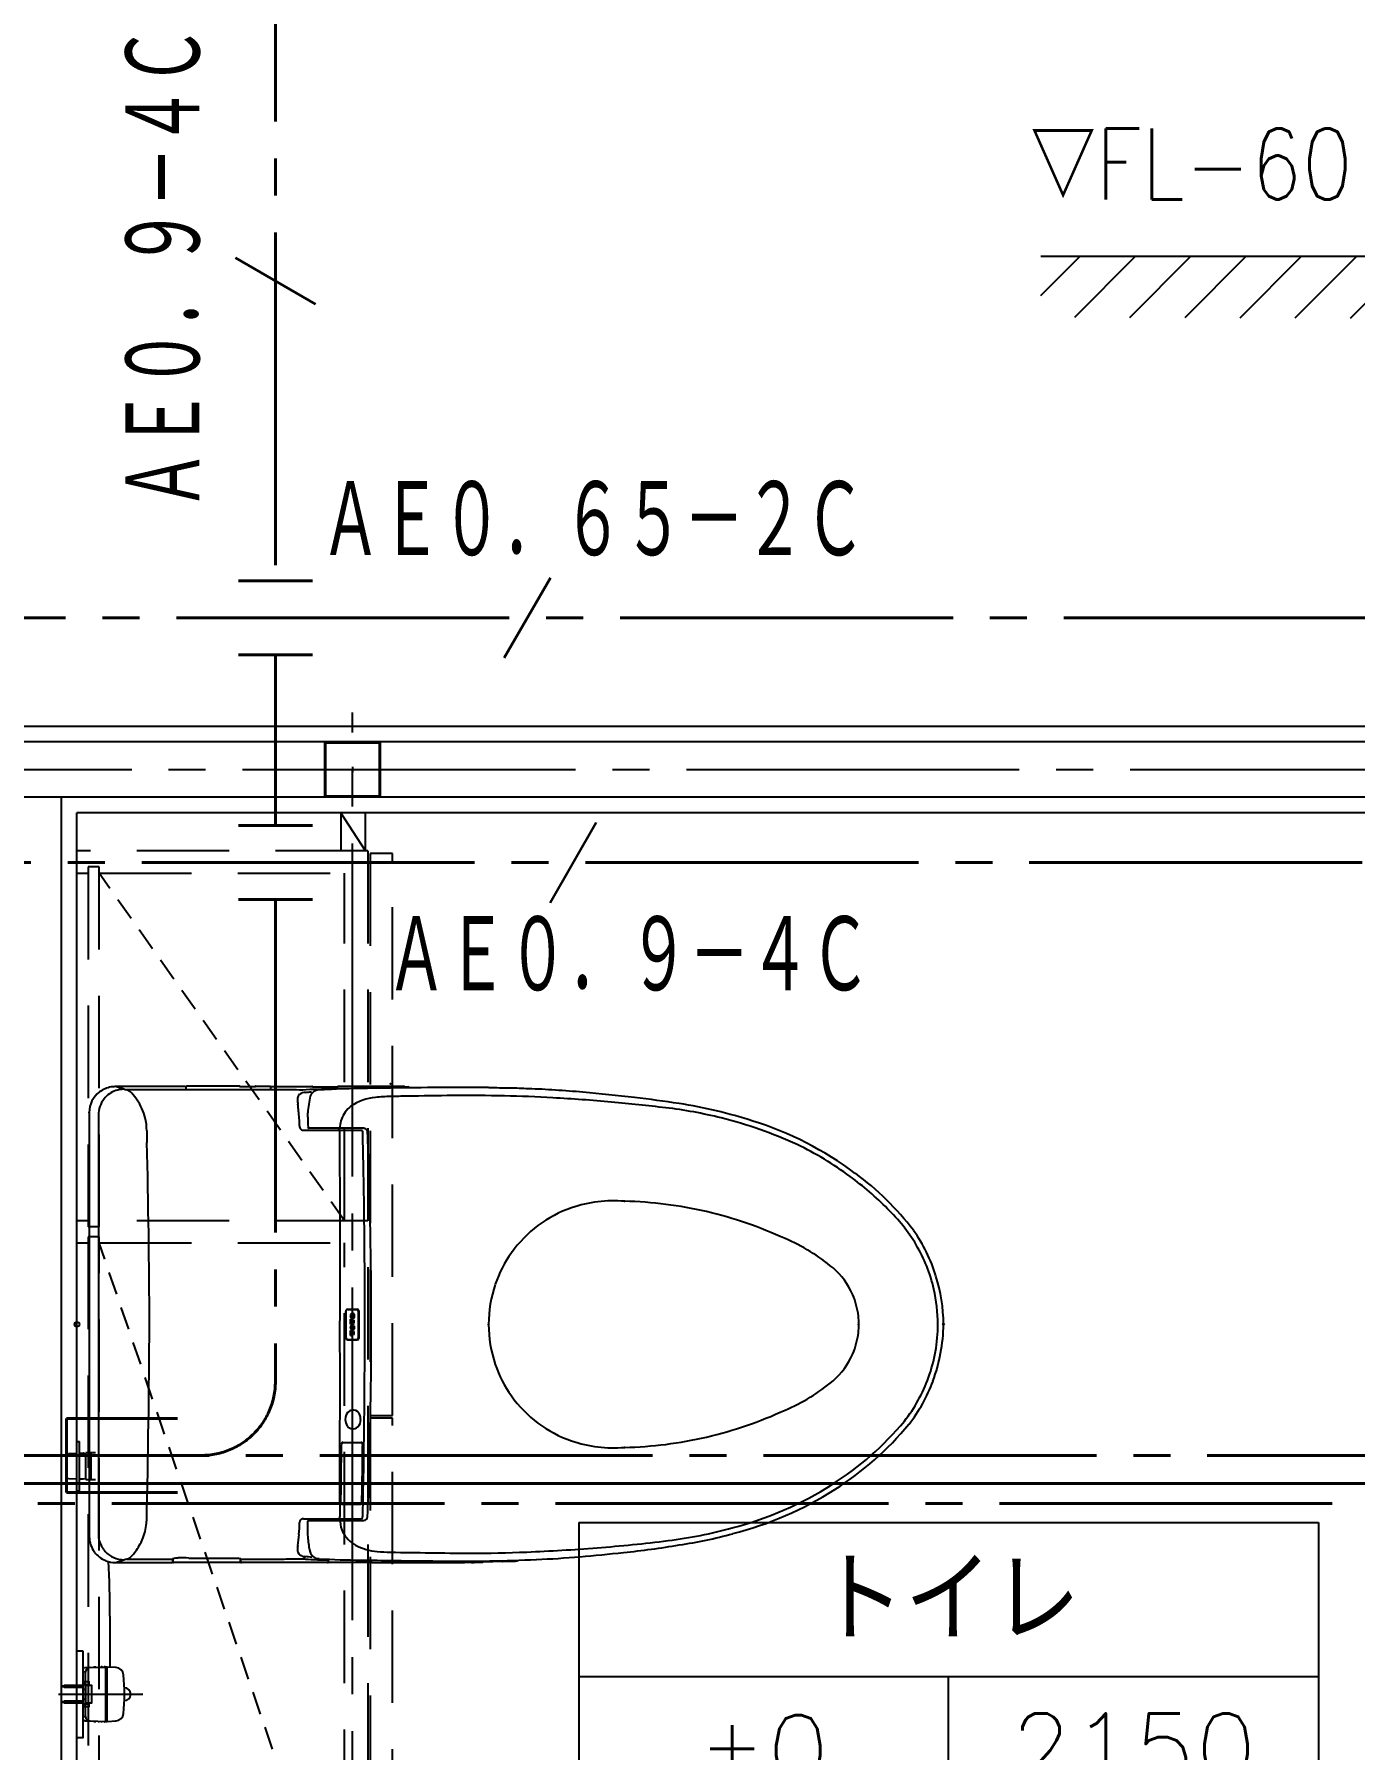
# Model space of a CAD drawing. Header units: millimetres. Extents: x 8300 to 125598, y -10383 to 40000.
# Drawn here: x 45108 to 46180, y 19775 to 21166 of the extents above; entities that cross this region are included whole.
import ezdxf
from ezdxf.enums import TextEntityAlignment as Align

# ---------------------------------------------------------------- set-up
doc = ezdxf.new("R2010")
doc.units = ezdxf.units.MM
doc.header["$LTSCALE"] = 300
for name, pattern in [('CADEWA_LINE5', [1.2, 0.9, -0.1, 0.1, -0.1]), ('CADEWA_LINE6', [2.1, 1.8, -0.1, 0.1, -0.1]), ('DASH-N', [0.375, 0.25, -0.125]), ('DASH-S', [0.2, 0.125, -0.075])]:
    doc.linetypes.add(name, pattern=pattern)
doc.layers.add('E配T_その他－１', color=7, linetype='CONTINUOUS')
doc.layers.add('K建0_壁', color=7, linetype='CONTINUOUS')
doc.styles.add('MS Gothic2', font='msgothic.ttc', dxfattribs={"width": 0.8})
doc.styles.add('txt2', font='txt.shx', dxfattribs={"width": 0.943378, "bigfont": 'extfont2'})

# ---------------------------------------------------------------- blocks, each defined once
blk = doc.blocks.new('ZGroup228', base_point=(45179.5, 20013.7))
at = {"layer": 'E配T_その他－１', "color": 1, "linetype": 'Continuous', "lineweight": 40}
for p, q in [((45134.5, 19983.7), (45134.5, 20043.7)), ((45134.5, 20043.7), (45224.5, 20043.7)), ((45134.5, 19983.7), (45224.5, 19983.7))]:
    blk.add_line(p, q, dxfattribs=at)
blk = doc.blocks.new('ZGroup288', base_point=(45014.4, 20833))
at = {"layer": 'E配T_その他－１', "color": 1, "linetype": 'CADEWA_LINE5', "lineweight": 40}
for p, q in [((45304, 21365.7), (45304, 20723)), ((45304, 20663), (45304, 20524.5)), ((45304, 20464.5), (45304, 20073.7)), ((45244, 20013.7), (45134.5, 20013.7))]:
    blk.add_line(p, q, dxfattribs=at)
at = {"layer": 'E配T_その他－１', "color": 1, "linetype": 'Continuous', "lineweight": 40}
for p, q in [((45274, 20723), (45334, 20723)), ((45274, 20663), (45334, 20663)), ((45274, 20524.5), (45334, 20524.5)), ((45274, 20464.5), (45334, 20464.5)), ((45134.5, 20013.7), (44466.3, 20013.7))]:
    blk.add_line(p, q, dxfattribs=at)
at = {"layer": 'E配T_その他－１', "color": 1, "linetype": 'CADEWA_LINE5', "lineweight": 40}
blk.add_arc((45244, 20073.7), 60, 270, 0, dxfattribs=at)
blk = doc.blocks.new('ZGroup289', base_point=(45248.8, 20973.7))
at = {"layer": 'E配T_その他－１', "color": 3, "linetype": 'Continuous', "lineweight": 30}
blk.add_line((45271.6, 20985.1), (45336.5, 20947.6), dxfattribs=at)
at = {"layer": 'E配T_その他－１', "color": 3, "lineweight": -3, "style": 'MS Gothic2', "width": 0.6}
blk.add_text('ＡＥ０．９－４Ｃ', height=60, rotation=90, dxfattribs=at).set_placement((45212.4, 20780.5), align=Align.MIDDLE_LEFT)
blk = doc.blocks.new('ZGroup290', base_point=(45802.8, 19636.1))
at = {"layer": 'E配T_その他－１', "color": 1, "linetype": 'Continuous', "lineweight": 40}
blk.add_line((45134.5, 20013.7), (44466.3, 20013.7), dxfattribs=at)
at = {"layer": 'E配T_その他－１', "color": 1, "linetype": 'CADEWA_LINE5', "lineweight": 40}
blk.add_line((47050, 20013.7), (45134.5, 20013.7), dxfattribs=at)
blk = doc.blocks.new('ZGroup292', base_point=(46212.3, 19290.9))
at = {"layer": 'E配T_その他－１', "color": 1, "linetype": 'Continuous', "lineweight": 40}
blk.add_line((47890.6, 19990.8), (44444, 19990.8), dxfattribs=at)
blk = doc.blocks.new('ZGroup301', base_point=(45850.1, 19836.8))
at = {"layer": 'K建0_壁', "color": 250, "linetype": 'Continuous', "lineweight": -3}
for p, q in [((45550.1, 19959.3), (46150.1, 19959.3)), ((45550.1, 19959.3), (45550.1, 19714.3)), ((46150.1, 19959.3), (46150.1, 19714.3)), ((45550.1, 19834.3), (46150.1, 19834.3)), ((45850.1, 19714.3), (45850.1, 19834.3)), ((45550.1, 19714.3), (46150.1, 19714.3))]:
    blk.add_line(p, q, dxfattribs=at)
at = {"layer": 'K建0_壁', "color": 250, "lineweight": -3, "style": 'txt2'}
for s, height, width, p in [('トイレ', 67.93, 0.953422, (45850.1, 19896.8)), ('±0', 57.6, 1.034314, (45700.1, 19774.3)), ('2150', 57.6, 1.013158, (46000.1, 19775.6))]:
    blk.add_text(s, height=height, dxfattribs=dict(at, width=width)).set_placement(p, align=Align.MIDDLE_CENTER)
blk = doc.blocks.new('ZGroup306', base_point=(46204.9, 21016.1))
at = {"layer": 'K建0_壁', "color": 250, "linetype": 'Continuous', "lineweight": -3}
for p, q in [((46176.2, 20936.2), (46286, 21046.1)), ((46225, 21029.9), (46241.1, 21046.1)), ((46260.9, 20976.1), (46330.9, 21046.1)), ((46305.8, 20976.1), (46375.8, 21046.1)), ((46350.7, 20976.1), (46420.7, 21046.1)), ((46415.7, 20996.1), (46465.7, 21046.1)), ((46460.6, 20996.1), (46493.4, 21028.9)), ((45925, 20954.4), (45956.6, 20986.1)), ((45952.4, 20936.9), (46001.5, 20986.1)), ((45997.2, 20936.8), (46046.4, 20986.1)), ((46041.9, 20936.7), (46091.3, 20986.1)), ((46086.7, 20936.5), (46136.2, 20986.1)), ((46131.4, 20936.4), (46181.1, 20986.1)), ((46225, 20986.1), (46225, 20976.1)), ((46221, 20936.1), (46225, 20940.1))]:
    blk.add_line(p, q, dxfattribs=at)
for points in [[(46493.4, 21046.1), (46375, 21046.1), (46228.5, 21046.1), (46225, 21042.5), (46225, 20986.1), (45925, 20986.1)], [(46375, 21046.1), (46375, 20976.1), (46225, 20976.1)]]:
    blk.add_lwpolyline(points, dxfattribs=at)
at = {"layer": 'K建0_壁', "color": 250, "lineweight": -3, "style": 'txt2', "width": 0.836257}
blk.add_text('▽FL-60', height=57.6, dxfattribs=at).set_placement((45916.5, 21015.1), align=Align.BOTTOM_LEFT)
blk = doc.blocks.new('ZGroup332', base_point=(46349.2, 19270))
at = {"layer": 'E配T_その他－１', "color": 1, "linetype": 'CADEWA_LINE5', "lineweight": 40}
blk.add_line((47293.7, 20693), (45068.4, 20693), dxfattribs=at)
blk = doc.blocks.new('ZGroup333', base_point=(45557.2, 20742.8))
at = {"layer": 'E配T_その他－１', "color": 3, "linetype": 'Continuous', "lineweight": 30}
blk.add_line((45527.2, 20725.4), (45489.7, 20660.5), dxfattribs=at)
at = {"layer": 'E配T_その他－１', "color": 3, "lineweight": -3, "style": 'MS Gothic2', "width": 0.6}
blk.add_text('ＡＥ０．６５－２Ｃ', height=60, dxfattribs=at).set_placement((45340.6, 20773.9), align=Align.MIDDLE_LEFT)
blk = doc.blocks.new('ZGroup334', base_point=(46244.5, 19161))
at = {"layer": 'E配T_その他－１', "color": 1, "linetype": 'CADEWA_LINE5', "lineweight": 40}
blk.add_line((47265.6, 20494.5), (44859, 20494.5), dxfattribs=at)
blk = doc.blocks.new('ZGroup335', base_point=(45587.2, 20448.4))
at = {"layer": 'E配T_その他－１', "color": 3, "linetype": 'Continuous', "lineweight": 30}
blk.add_line((45564.3, 20527), (45526.8, 20462), dxfattribs=at)
at = {"layer": 'E配T_その他－１', "color": 3, "lineweight": -3, "style": 'MS Gothic2', "width": 0.6}
blk.add_text('ＡＥ０．９－４Ｃ', height=60, dxfattribs=at).set_placement((45394, 20421), align=Align.MIDDLE_LEFT)
blk = doc.blocks.new('ZGroup336', base_point=(46037, 18889.9))
at = {"layer": 'E配T_その他－１', "color": 1, "linetype": 'CADEWA_LINE5', "lineweight": 40}
blk.add_line((47241.3, 19974.8), (44444, 19974.8), dxfattribs=at)

msp = doc.modelspace()

# ---------------------------------------------------------------- linework, layer by layer
at = {"layer": 'K建0_壁', "color": 250, "linetype": 'CADEWA_LINE5', "lineweight": -3}
for p, q in [((45366.5, 19520), (45366.5, 20616.3)), ((44917.4, 20570), (46678.5, 20570))]:
    msp.add_line(p, q, dxfattribs=at)
at = {"layer": 'K建0_壁', "color": 250, "linetype": 'Continuous', "lineweight": -3}
for p, q in [((46670, 20605), (45068, 20605)), ((46657.5, 20592.5), (45068, 20592.5)), ((45364.3, 20570), (45368.7, 20570)), ((45366.5, 20572.2), (45366.5, 20567.8)), ((46657.5, 20547.5), (45068, 20547.5)), ((45130.5, 19542.5), (45130.5, 20547.5)), ((46612.5, 20535), (45143, 20535)), ((45143, 19555), (45143, 20535)), ((45230.8, 20312.8), (45174.1, 20312.8)), ((45231.3, 20312.3), (45231.3, 20310.2)), ((45231.5, 20310.2), (45231.5, 20312.6)), ((45274.9, 20313.1), (45232, 20313.1)), ((45267.9, 20310.1), (45239.3, 20310.2)), ((45276.2, 20312.9), (45286.8, 20312.9)), ((45287.9, 20313.1), (45299.4, 20313.1)), ((45299.9, 20312.6), (45299.9, 20310.1)), ((45300, 20312.3), (45300, 20310.1)), ((45300.5, 20312.8), (45333.9, 20312.8)), ((45336, 20312.6), (45353.1, 20312.6)), ((45408.7, 20312.8), (45355, 20312.8)), ((45409.1, 20312.6), (45408.9, 20312.8)), ((45153, 20291.9), (45153, 19947.8)), ((45160.4, 20289.8), (45160.4, 19949.9)), ((45327.5, 20277.5), (45373.7, 20277.6)), ((45375.8, 20279), (45331.4, 20279)), ((45361, 20109.3), (45361, 20130.5)), ((45361.1, 20130.5), (45361.1, 20109.3)), ((45362.6, 20132), (45370.1, 20132)), ((45362.8, 20132.3), (45370.4, 20132.3)), ((45364.9, 20120.2), (45364.9, 20124.3)), ((45364.9, 20120.2), (45366.1, 20120.2)), ((45365.3, 20122.7), (45365.3, 20123.1)), ((45367.4, 20122.7), (45365.3, 20122.7)), ((45365.3, 20121.7), (45365.3, 20121.3)), ((45367.4, 20121.7), (45365.3, 20121.7)), ((45366.1, 20123.8), (45365.9, 20123.8)), ((45366.1, 20120.7), (45365.9, 20120.7)), ((45366.1, 20120.2), (45366.1, 20120.7)), ((45367.6, 20123.5), (45367.6, 20122.9)), ((45367.6, 20123.5), (45368, 20123.5)), ((45367.6, 20120.9), (45367.6, 20121.5)), ((45367.6, 20120.9), (45368, 20120.9)), ((45368, 20120.9), (45368, 20123.5)), ((45371.3, 20109.3), (45371.3, 20130.5)), ((45371.9, 20109.3), (45371.9, 20130.5)), ((45362.6, 20107.8), (45370.1, 20107.8)), ((45362.8, 20107.5), (45370.4, 20107.5)), ((45364.9, 20111), (45364.9, 20115.1)), ((45364.9, 20115.1), (45366.1, 20115.1)), ((45364.9, 20111), (45366.1, 20111)), ((45365.3, 20113.5), (45365.3, 20114)), ((45367.4, 20113.5), (45365.3, 20113.5)), ((45367.4, 20112.6), (45365.3, 20112.6)), ((45365.3, 20112.6), (45365.3, 20112.1)), ((45366.1, 20114.6), (45365.9, 20114.6)), ((45366.1, 20111.5), (45365.9, 20111.5)), ((45366.1, 20115.1), (45366.1, 20114.6)), ((45366.1, 20111), (45366.1, 20111.5)), ((45367.6, 20114.3), (45368, 20114.3)), ((45367.6, 20114.3), (45367.6, 20113.8)), ((45367.6, 20111.8), (45367.6, 20112.3)), ((45367.6, 20111.8), (45368, 20111.8)), ((45368, 20111.8), (45368, 20114.3)), ((45143, 19985), (45143, 20025)), ((45143, 20025), (45145, 20025)), ((45358.9, 20024.2), (45373.5, 20024.2)), ((45359, 20024.3), (45373.6, 20024.3)), ((45135, 20014.1), (45136.2, 20015.3)), ((45135, 19995.9), (45135, 20014.1)), ((45136.2, 20015.3), (45143, 20015.5)), ((45145, 20015.6), (45148, 20015.7)), ((45148, 20015.7), (45150, 20015.3)), ((45150, 20015.3), (45150.1, 20015.3)), ((45153, 20015.9), (45150.1, 20015.9)), ((45150.1, 19994.2), (45150.1, 20015.9)), ((45158, 20015.9), (45153, 20015.9)), ((45154.5, 19994.2), (45154.5, 20015.9)), ((45136.2, 19994.7), (45135, 19995.9)), ((45143, 19994.5), (45136.2, 19994.7)), ((45150, 19994.7), (45150.1, 19994.7)), ((45150.1, 19994.2), (45153, 19994.2)), ((45153, 19994.2), (45158, 19994.2)), ((45358.4, 19974.1), (45372.9, 19974.1)), ((45372.9, 19974), (45358.5, 19974)), ((45326.7, 19962.2), (45373.7, 19962.2)), ((45331.1, 19961), (45375.8, 19961)), ((45153, 19947.8), (45153, 19947.8)), ((45174.1, 19926.9), (45220.4, 19926.9)), ((45220.9, 19927.4), (45220.9, 19929.9)), ((45221.1, 19927.4), (45221.1, 19929.9)), ((45275.2, 19926.9), (45221.6, 19926.9)), ((45275.7, 19927.4), (45275.7, 19929.8)), ((45275.9, 19927.4), (45275.9, 19929.8)), ((45346.5, 19926.9), (45276.4, 19926.9)), ((45347, 19927.4), (45347, 19929.5)), ((45347.2, 19927.4), (45347.2, 19929.5)), ((45381.3, 19926.9), (45347.7, 19926.9)), ((45381.8, 19927.4), (45381.8, 19928.7)), ((45382, 19927.4), (45382, 19928.7)), ((45382.5, 19926.9), (45447.8, 19926.9)), ((45472.6, 19927.4), (45488.1, 19927.8)), ((45488.5, 19927.6), (45498.8, 19928)), ((45169.7, 19883.3), (45169.7, 19841.9)), ((45148, 19855), (45143, 19855)), ((45153.6, 19841.6), (45149, 19841.5)), ((45153.6, 19841.6), (45166.5, 19842)), ((45158.2, 19842), (45156.8, 19842)), ((45160.7, 19842.1), (45160.3, 19842.1)), ((45163.2, 19842.2), (45162.8, 19842.2)), ((45165.7, 19842.3), (45165.3, 19842.3)), ((45167.5, 19842), (45166.5, 19842)), ((45166.5, 19798), (45166.5, 19842)), ((45166.5, 19841.5), (45167.5, 19841.5)), ((45174.7, 19841.6), (45167.5, 19842)), ((45167.5, 19798), (45167.5, 19842)), ((45148, 19839), (45148, 19840.5)), ((45148, 19824.2), (45148, 19828.8)), ((45148.3, 19829.2), (45150, 19830.1)), ((45150, 19837.9), (45149, 19838)), ((45150, 19802.1), (45150, 19837.9)), ((45128, 19820), (45196.5, 19820)), ((45148, 19824), (45150, 19824)), ((45148, 19816), (45150, 19816)), ((45148, 19811.2), (45148, 19815.8)), ((45150, 19823.6), (45148.5, 19823.7)), ((45148.5, 19816.3), (45150, 19816.4)), ((45150, 19827), (45150, 19813)), ((45181.4, 19825.2), (45181.5, 19825.2)), ((45181.4, 19814.8), (45181.5, 19814.8)), ((45148, 19799.5), (45148, 19801)), ((45150, 19809.9), (45148.3, 19810.8)), ((45149, 19802), (45150, 19802.1)), ((45149, 19798.5), (45153.6, 19798.4)), ((45153.6, 19798.4), (45166.5, 19798)), ((45156.8, 19798), (45158.2, 19798)), ((45160.3, 19797.9), (45160.7, 19797.9)), ((45162.8, 19797.8), (45163.2, 19797.8)), ((45165.3, 19797.7), (45165.7, 19797.7)), ((45166.5, 19798.5), (45167.5, 19798.5)), ((45166.5, 19798), (45167.5, 19798)), ((45167.5, 19798), (45174.7, 19798.4))]:
    msp.add_line(p, q, dxfattribs=at)
at = {"layer": 'K建0_壁', "color": 250, "linetype": 'DASH-N', "lineweight": -3}
for p, q in [((45377, 20504), (45357, 20535)), ((45379, 20504), (45143, 20504)), ((45143, 20486), (45152, 20486)), ((45161, 20491), (45152, 20491)), ((45152, 20491), (45152, 20199)), ((45161, 20199), (45161, 20491)), ((45161, 20486), (45379, 20486)), ((45360, 20204), (45360, 20486)), ((45152, 20204), (45143, 20204)), ((45379, 20204), (45161, 20204)), ((45161, 20199), (45152, 20199)), ((45161, 20191), (45152, 20191)), ((45152, 20191), (45152, 19599)), ((45161, 19599), (45161, 20191)), ((45143, 20186), (45152, 20186)), ((45161, 20186), (45379, 20186)), ((45360, 19604), (45360, 20186))]:
    msp.add_line(p, q, dxfattribs=at)
at = {"layer": 'K建0_壁', "color": 250, "linetype": 'DASH-S', "lineweight": -3, "ltscale": 0.5}
for p, q in [((45360, 20204), (45161, 20486)), ((45360, 19605.2), (45161, 20186))]:
    msp.add_line(p, q, dxfattribs=at)
at = {"layer": 'K建0_壁', "color": 250, "linetype": 'Continuous', "lineweight": -3}
for points in [[(45389, 20547.5), (45344, 20547.5), (45344, 20592.5), (45389, 20592.5)], [(45388.2, 20548.3), (45344.8, 20548.3), (45344.8, 20591.7), (45388.2, 20591.7)]]:
    msp.add_lwpolyline(points, close=True, dxfattribs=at)
at = {"layer": 'K建0_壁', "color": 250, "linetype": 'DASH-N', "lineweight": -3}
for points in [[(45377, 20504), (45377, 20535), (45357, 20535), (45357, 20504)], [(45379, 20504), (45379, 19586), (45143, 19586), (45143, 20504)]]:
    msp.add_lwpolyline(points, dxfattribs=at)
for points in [[(45399, 20046), (45399, 20502), (45381, 20502), (45381, 20046)], [(45399, 19588), (45399, 20044), (45381, 20044), (45381, 19588)]]:
    msp.add_lwpolyline(points, close=True, dxfattribs=at)
at = {"layer": 'K建0_壁', "color": 250, "linetype": 'Continuous', "lineweight": -3}
for points in [[(45364.9, 20124.3), (45366.1, 20124.3), (45366.1, 20123.8)], [(45143, 19985), (45145, 19985), (45145, 20025)], [(45150, 19994.7), (45148, 19994.3), (45145, 19994.4)], [(45183.3, 19929.5), (45220.4, 19929.5), (45220.4, 19929.7)], [(45143, 19785), (45148, 19785), (45148, 19855)], [(45132.5, 19825.6), (45131, 19825.9), (45131, 19826.8), (45132.5, 19827.1)], [(45148, 19827.1), (45132.5, 19827.1), (45132.5, 19825.6), (45148, 19825.6)], [(45148, 19828), (45153, 19828), (45153, 19830), (45148, 19830)], [(45132.5, 19812.9), (45131, 19813.2), (45131, 19814.1), (45132.5, 19814.4)], [(45148, 19814.4), (45132.5, 19814.4), (45132.5, 19812.9), (45148, 19812.9)], [(45150, 19813), (45155, 19813), (45155, 19827), (45150, 19827)], [(45148, 19810), (45153, 19810), (45153, 19812), (45148, 19812)]]:
    msp.add_lwpolyline(points, dxfattribs=at)
for centre, radius in [((45143, 20120), 2), ((45846, 20120), 0.5)]:
    msp.add_circle(centre, radius, dxfattribs=at)
for centre, radius, start, end in [((45173.9, 20291.9), 20.9, 127.2691, 179.9505), ((45181.5, 20289.7), 21.1, 141.3941, 179.7546), ((45174.1, 20291.7), 21.1, 99.2308, 127.247), ((45181.4, 20289.8), 21, 109.0829, 141.446), ((45174.1, 20291.7), 21.1, 89.9875, 99.25), ((45165.8, 20270.5), 43.1, 69.4722, 78.9155), ((45181.4, 20289.9), 20.8, 90.2485, 109.0935), ((45185.2, 20321.8), 11.7, 248.6219, 260.9391), ((45182.2, 20305.4), 4.95, 54.9081, 77.0265), ((44992.8, -167957.3), 188267.6, 89.925002, 89.942027), ((45177.2, 20297.8), 14.1, 43.1642, 55.9791), ((45161.8, 20282.7), 35.7, 32.6385, 44.0118), ((45154.1, 20275.7), 45.9, 14.8852, 34.774), ((45230.8, 20312.3), 0.5, 0.0079, 89.9921), ((45232, 20312.6), 0.5, 92.549, 179.9882), ((45236.1, -3663.6), 23973.8, 89.83333, 89.92405), ((45274.9, 20312.6), 0.5, 57.2089, 90.0017), ((45275.5, 20322.6), 9.69, 266.5682, 270.1544), ((45274.9, 20312.6), 0.521, 35.5635, 56.6495), ((45276, 20376.6), 63.7, 269.5516, 270.188), ((45286.9, 20338.3), 25.3, 269.6637, 272.0361), ((45287.9, 20312.7), 0.491, 102.2749, 145.0049), ((45287.9, 20312.6), 0.554, 87.6724, 102.0426), ((45299.4, 20312.6), 0.5, 0.0088, 90.004), ((45300.5, 20312.3), 0.5, 89.9969, 179.9906), ((45269.1, 8149.2), 12161, 89.73127, 89.82697), ((45328.1, 20302.3), 6.23, 136.0494, 182.4062), ((45349, 20302.5), 27.1, 181.0097, 188.4483), ((45328.4, 20299.8), 8.26, 89.8243, 124.9621), ((45348.7, 19986.4), 324.4, 91.9718, 93.9922), ((45225.9, 21309), 1006.1, 275.8465, 276.1257), ((45409.9, 20286.5), 79.8, 166.4592, 176.2699), ((45339.1, 20302.6), 7.3, 110.2294, 159.2262), ((45333.9, 20312.3), 0.5, 32.7962, 90.0012), ((45335.2, 20334.6), 22, 267.0508, 269.3523), ((45335.9, 20386.4), 73.8, 269.2405, 270.0751), ((45341.6, 20294.2), 16.1, 89.5859, 108.2768), ((45421.8, 17273.3), 3038.4, 90.4594, 91.589), ((45785.5, 12190.8), 8131.5, 93.01799, 93.12842), ((45353.3, 20352.4), 39.8, 269.7946, 272.3873), ((45355, 20312.4), 0.486, 89.3979, 147.5858), ((45388.7, 20263), 41.2, 94.8569, 124.5888), ((45399.1, 20167.1), 137.7, 90.7056, 95.8108), ((45468.4, 15831.1), 4481.1, 89.8901, 90.9071), ((45460.8, 16827.7), 3477.7, 90.8259, 91.044), ((45408.7, 20312.3), 0.501, 63.9207, 89.749), ((45411.1, 20358.9), 46.3, 267.1422, 270.7283), ((45640.4, 5292.1), 15014.7, 90.73428, 90.87645), ((45411.4, 20310.6), 2.02, 40.4008, 83.4736), ((45461.6, 19140.8), 1164.8, 88.6086, 90.6698), ((45598.7, 24143.6), 3833.3, 268.1807, 268.4395), ((45459, 19055.9), 1249.8, 86.7903, 88.5839), ((45483.3, 19868.3), 443.5, 86.6534, 88.5816), ((45462.3, 19171.1), 1141, 86.5424, 87.6434), ((45450.8, 18880.8), 1425.1, 84.9323, 86.8575), ((45478.2, 19448.4), 863.2, 84.9961, 86.4859), ((45444.6, 19047), 1265.9, 83.1612, 85.0667), ((45450.8, 18879.5), 1426.3, 83.1588, 84.9355), ((45448.8, 19079.6), 1233.1, 81.475, 83.1725), ((45157.5, 20277.8), 42.1, 359.0026, 13.3677), ((45201.3, 20280.3), 122.2, 3.2766, 8.579), ((45170.4, 20278.3), 153.2, 0.971, 3.3302), ((45509.5, 20285.3), 179.5, 177.984, 178.6664), ((45330.6, 20289.5), 0.5, 177.7777, 221.2575), ((45330.6, 20289.5), 0.5, 221.2607, 240.2529), ((45324.3, 20288.3), 6.1, 357.9772, 11.2191), ((46720, 20290.4), 1389.6, 180.0932, 180.4275), ((45380.7, 20278.6), 24.4, 161.2136, 175.6639), ((45379.1, 20278.9), 22.7, 127.5233, 160.7877), ((45578, 19936.7), 361.5, 75.9639, 83.2195), ((45572.8, 19919.4), 384.2, 72.0351, 81.1946), ((45585.6, 19961.4), 335.7, 65.0561, 76.2046), ((46936.3, 20298), 1736.8, 180.691, 181.0045), ((45326.8, 20280.6), 3.21, 174.4044, 227.27), ((45327, 20281.1), 3.66, 229.8779, 279.1918), ((45331.4, 20280), 0.996, 179.8764, 269.4289), ((45354.8, 20276.2), 1.36, 49.7939, 80.4655), ((45353.9, 20275.6), 2.47, 357.9795, 41.7156), ((45355.5, 20279.8), 0.887, 291.7346, 351.0496), ((23695.1, 20229.2), 21661.3, 359.97789, 0.1224), ((45351.5, 20280.5), 4.95, 351.0669, 359.5448), ((45373.6, 20276.5), 1.11, 19.0517, 81.5524), ((45371.8, 20275.6), 3.12, 358.2678, 23.9528), ((37740.2, 20113.3), 7636.4, 0.97545, 1.21661), ((45375.7, 20276), 2.97, 1.508, 89.2174), ((41465.8, 20119.4), 3916.1, 1.379, 2.2932), ((45609.9, 20022.8), 274.4, 53.1767, 72.7626), ((37901.6, 20091.3), 7300.3, 0.224, 1.38323), ((45612.4, 20026.1), 265.8, 53.5752, 64.4155), ((38100, 20119.6), 7276.6, 0.00164, 0.97389), ((45613.5, 20027.5), 264, 44.8583, 53.5816), ((45634.4, 20052.6), 236, 37.506, 53.5949), ((-640465.2, 20176.9), 685821.6, 359.9952383, 0.0036741), ((45578.2, 20116.1), 104.1, 85.0032, 109.0283), ((45579.9, 19895.3), 324.6, 76.8594, 88.6996), ((41489.3, 20120), 3892.5, 0.0003, 1.379), ((45576.9, 20120.1), 99.9, 109.0647, 144.6023), ((45577.6, 19886), 334.2, 65.2643, 76.8229), ((45706.7, 20115.2), 136.1, 30.6332, 46.3766), ((45654.9, 20043.5), 158.9, 50.307, 66.8379), ((45713.5, 20120), 132.3, 17.2517, 35.1922), ((45575.8, 20120.6), 98.7, 144.4612, 161.1581), ((45713.9, 20119.9), 127.5, 13.0227, 30.457), ((45715.7, 20119.1), 61.9, 23.7311, 48.8681), ((45575.2, 20120.4), 98.2, 160.9461, 180.24), ((45714.4, 20120), 127, 0.0065, 13.0245), ((45713.4, 20119), 132.6, 0.4305, 17.654), ((45717, 20120), 60.3, 6.3968, 23.5004), ((35801, 20173.3), 9401, 358.70166, 359.67411), ((-128368.6, 20070.5), 173725, 359.96822, 0.016301), ((45362.8, 20130.5), 1.8, 132.4358, 180.0496), ((45362.6, 20130.5), 1.5, 127.2475, 180.0479), ((45362.8, 20130.5), 1.8, 89.9414, 132.4923), ((45362.6, 20130.5), 1.5, 89.9652, 127.272), ((45367.8, 20126.8), 3.01, 156.7359, 181.2111), ((45367.6, 20126.7), 2.88, 178.6883, 205.9732), ((45366.5, 20127.4), 1.64, 112.88, 157.0038), ((45366.5, 20126.2), 1.6, 205.9454, 248.5202), ((45366.5, 20118.2), 1.64, 112.88, 157.0038), ((45366.4, 20126.8), 1.25, 149.8747, 181.4572), ((45366.3, 20126.7), 1.11, 178.7603, 221.4399), ((45366.2, 20126.9), 0.985, 98.7255, 148.6742), ((45365.9, 20123.1), 0.668, 128.8925, 178.0251), ((45366, 20121.3), 0.695, 182.903, 225.3746), ((45366.2, 20126.8), 1.1, 223.9134, 263.314), ((45365.9, 20123.1), 0.675, 89.3685, 126.0056), ((45365.9, 20121.3), 0.615, 226.95, 272.4523), ((45366.5, 20127.3), 1.67, 69.6308, 110.5881), ((45366.5, 20126.4), 1.87, 252.5026, 286.2386), ((45366.5, 20118.2), 1.67, 69.6308, 110.5881), ((45366.5, 20125.4), 2.5, 82.2438, 99.958), ((45366.5, 20128.2), 2.59, 262.5137, 278.097), ((45366.6, 20126.7), 1.17, 50.62, 82.1733), ((45366.7, 20126.7), 1.02, 276.3085, 315.9508), ((45366.4, 20127.4), 1.59, 25.8106, 67.808), ((45366.4, 20126.2), 1.61, 290.3587, 330.785), ((45366.4, 20118.3), 1.59, 25.8106, 67.808), ((45366.7, 20126.9), 1.06, 358.0996, 48.2999), ((45366.6, 20126.8), 1.16, 317.8271, 2.8283), ((45367.4, 20122.9), 0.196, 274.2937, 323.0786), ((45367.4, 20121.5), 0.189, 42.8208, 86.7029), ((45367.4, 20122.9), 0.275, 321.9613, 0.9436), ((45367.4, 20121.5), 0.271, 358.2845, 43.4239), ((45365.1, 20126.8), 3.04, 332.9852, 0.6101), ((45365.4, 20126.9), 2.76, 357.86, 26.4731), ((45370.1, 20130.8), 1.12, 46.6054, 89.3336), ((45370.4, 20130.9), 1.34, 47.2114, 89.223), ((45369.8, 20130.5), 1.56, 358.0041, 47.0204), ((45370, 20130.5), 1.88, 358.1173, 47.4968), ((38105.5, 20120), 7271, 359.11128, 359.9985), ((41490.2, 20120), 3891.6, 358.7099, 359.9998), ((45575.2, 20119.6), 98.2, 179.76, 199.0539), ((45717.1, 20120), 60.2, 359.9994, 6.3932), ((45717.1, 20120), 60.2, 353.6068, 0.0006), ((45714.3, 20120), 127.1, 340.1089, 359.9914), ((45707.9, 20121.9), 138.1, 339.6878, 359.2238), ((45362.8, 20109.3), 1.8, 179.9469, 224.8774), ((45362.7, 20109.3), 1.5, 179.9858, 225.6048), ((45362.8, 20109.3), 1.8, 224.8592, 270.0115), ((45362.6, 20109.3), 1.5, 225.6377, 270.0014), ((45367.8, 20117.7), 3.01, 156.7359, 181.2111), ((45367.6, 20117.6), 2.88, 178.6883, 205.9732), ((45366.5, 20117), 1.6, 205.9454, 248.5202), ((45366.4, 20117.6), 1.25, 149.8747, 181.4572), ((45366.3, 20117.6), 1.11, 178.7603, 221.4399), ((45366.2, 20117.8), 0.985, 98.7255, 148.6742), ((45365.9, 20114), 0.668, 128.8925, 178.0251), ((45366, 20112.2), 0.695, 182.903, 225.3746), ((45366.2, 20117.6), 1.1, 223.9134, 263.314), ((45365.9, 20113.9), 0.675, 89.3685, 126.0056), ((45365.9, 20112.1), 0.615, 226.95, 272.4523), ((45366.5, 20117.3), 1.87, 252.5026, 286.2386), ((45366.5, 20116.3), 2.5, 82.2438, 99.958), ((45366.5, 20119.1), 2.59, 262.5137, 278.097), ((45366.6, 20117.6), 1.17, 50.62, 82.1733), ((45366.7, 20117.5), 1.02, 276.3085, 315.9508), ((45366.4, 20117), 1.61, 290.3587, 330.785), ((45366.7, 20117.7), 1.06, 358.0996, 48.2999), ((45366.6, 20117.6), 1.16, 317.8271, 2.8283), ((45367.4, 20113.7), 0.196, 274.2937, 323.0786), ((45367.4, 20112.4), 0.189, 42.8208, 86.7029), ((45367.4, 20113.8), 0.275, 321.9613, 0.9436), ((45367.4, 20112.3), 0.271, 358.2845, 43.4239), ((45365.1, 20117.6), 3.04, 332.9852, 0.6101), ((45365.4, 20117.7), 2.76, 357.86, 26.4731), ((45370, 20109), 1.25, 272.9645, 328.5694), ((45370.4, 20108.9), 1.46, 272.3792, 326.0155), ((45369.6, 20109.3), 1.73, 328.5381, 0.0059), ((45369.9, 20109.3), 2.06, 325.9807, 0.076), ((45717, 20120), 60.3, 336.4996, 353.6032), ((45715.7, 20120.9), 61.9, 311.1319, 336.2689), ((45575.8, 20119.4), 98.7, 198.8419, 215.5388), ((45654.9, 20196.5), 158.9, 293.1621, 309.693), ((45713.8, 20120.2), 127.6, 321.9133, 340.1233), ((45713.5, 20120), 132.3, 322.2089, 339.6144), ((45367.3, 20044.5), 6.07, 98.7105, 140.4691), ((45367, 20045), 5.53, 35.5745, 96.5976), ((45576.9, 20119.9), 99.9, 215.3977, 250.9353), ((45577.6, 20354), 334.2, 283.1771, 294.7357), ((45369, 20043.1), 8.29, 140.4681, 181.5251), ((45368.8, 20042.4), 8.11, 176.5074, 216.8597), ((45367, 20040.9), 5.73, 216.0529, 262.6033), ((45366.7, 20041), 5.8, 264.8332, 315.6115), ((45365, 20042.5), 8.17, 316.4473, 2.243), ((45365.1, 20043.4), 8.01, 356.3688, 37.2045), ((45620.8, 20203.1), 252.1, 302.4377, 320.1238), ((45616.6, 20207.2), 262.4, 302.5567, 320.1243), ((32429.6, 20124.4), 12928.2, 359.47983, 359.54905), ((45359, 20022.7), 1.65, 89.996, 179.5535), ((32410.2, 20124.9), 12947.8, 359.47793, 359.54746), ((45359, 20022.8), 1.41, 96.1376, 184.0169), ((45373.5, 20023.1), 1.08, 46.218, 89.7206), ((45373.6, 20023.1), 1.2, 45.9891, 89.4793), ((45373.2, 20022.7), 1.56, 357.5634, 46.3807), ((45373.2, 20022.7), 1.72, 357.4385, 45.9777), ((36037.5, 20120), 9337.8, 359.30617, 359.40247), ((36093.4, 20120), 9282.1, 359.30314, 359.39935), ((41467.2, 20120.5), 3914.7, 357.7067, 358.7097), ((45578.2, 20123.9), 104.1, 250.9717, 274.9968), ((45579.9, 20344.7), 324.6, 271.3004, 283.1406), ((32429.6, 20124.4), 12928.1, 359.34077, 359.47983), ((32410.2, 20124.9), 12947.8, 359.33946, 359.47793), ((36037.5, 20120), 9337.8, 359.11405, 359.30617), ((36093.4, 20120), 9282.1, 359.1092, 359.30314), ((37853, 20124.1), 7523.6, 358.78121, 359.11009), ((45602.9, 20231.6), 285.8, 284.5378, 302.4036), ((45603.4, 20229.6), 288.4, 284.3756, 302.3686), ((48656.3, 19960.1), 3300, 179.7567, 179.928), ((45358.5, 19975.7), 1.65, 179.3398, 270.0014), ((45358.6, 19975.6), 1.45, 177.2261, 260.7594), ((45372.8, 19975.4), 1.23, 272.9976, 325.647), ((45372.8, 19975.4), 1.37, 273.4331, 326.6359), ((45372.4, 19975.7), 1.75, 325.6456, 359.3556), ((45372.4, 19975.7), 1.92, 326.5808, 359.2506), ((45161, 19961.4), 38.5, 338.2624, 358.3985), ((45173.1, 19961.3), 150.5, 355.5034, 359.2041), ((45326.7, 19959.2), 3.07, 136.9793, 178.5747), ((45326.7, 19959), 3.2, 90.022, 136.4173), ((45575.8, 19954.9), 245.7, 178.7481, 181.6872), ((45331.1, 19960), 1, 90, 164.2294), ((45354.8, 19963.5), 1.41, 285.3294, 322.9138), ((45355.7, 19960.4), 0.652, 18.7918, 77.1472), ((45353.7, 19964.2), 2.67, 326.5536, 1.1233), ((45354.9, 19960), 1.57, 358.7474, 21.0881), ((45380.1, 19961.6), 23.7, 183.969, 205.8603), ((45373.5, 19963.3), 1.2, 280.3605, 344.399), ((45371.7, 19964.1), 3.13, 338.8318, 359.121), ((45375.7, 19964), 2.98, 270.8628, 358.4117), ((45577.8, 20304.7), 362.9, 277.0872, 285.4774), ((45174.9, 19948.2), 21.9, 180.8963, 215.8499), ((45181.5, 19950), 21.1, 180.25, 210.2518), ((45181.5, 19950), 21.1, 210.2374, 235.1136), ((45150, 19966.3), 50.6, 324.4715, 337.7146), ((45343, 19937.7), 21.1, 172.2723, 179.8182), ((45196.4, 19959.9), 127.2, 351.2452, 355.3415), ((45408.7, 19953.5), 78.7, 184.2321, 192.1065), ((45380.9, 19962.9), 25, 207.6256, 241.4656), ((45391.5, 19985.7), 50.2, 243.2877, 264.4018), ((45450.6, 21361.2), 1427, 272.2984, 274.5966), ((45451.3, 21354.3), 1420.1, 274.5909, 276.9241), ((45513.6, 20640.3), 709.1, 275.8935, 279.58), ((45578.6, 20301.5), 364.3, 278.3747, 285.353), ((45174, 19947.9), 21, 216.7588, 248.7101), ((45174.1, 19948), 21.2, 248.6977, 270.0045), ((44314.4, 19884.9), 855.3, 359.8948, 2.8803), ((45181.4, 19949.9), 20.9, 235.1078, 257.1476), ((45165.7, 19969.4), 43.3, 281.1094, 291.0648), ((45181.4, 19949.8), 20.8, 257.1583, 269.7523), ((45185.7, 19915.6), 14.1, 99.8467, 108.3345), ((45181.5, 19935.9), 6.68, 285.5452, 311.9281), ((45161.3, 19957.7), 36.5, 312.6757, 325.1634), ((45220.6, 19929.6), 0.167, 117.4817, 161.459), ((45220.4, 19927.4), 0.5, 269.9922, 359.9956), ((45221.5, 19927.9), 2.12, 105.8097, 117.6233), ((45225.4, 19911.6), 18.8, 90.8119, 103.6178), ((45221.6, 19927.4), 0.5, 180.004, 270.0085), ((45225.5, 18602.2), 1328.3, 89.6419, 90.0186), ((45538.8, 83828.4), 63898.7, 269.726563, 269.75984), ((45270.9, 19901.4), 28.8, 81.18, 89.9199), ((45275.2, 19927.4), 0.5, 269.9917, 359.7836), ((45273.6, 19919.4), 10.7, 76.7204, 80.7689), ((45276.4, 19927.4), 0.5, 180.0038, 270.008), ((45276.4, 19930.1), 0.5, 219.9192, 269.9999), ((45244.6, 40215.5), 20286, 270.09002, 270.18746), ((45271.6, 31493.5), 11563.9, 270.19497, 270.27024), ((45327.9, 19937.4), 6.06, 177.0096, 226.7008), ((45327.9, 19938.6), 6.96, 234.265, 269.9153), ((45325.9, 19931.7), 1.99, 278.0676, 359.9394), ((45346.9, 20223), 294, 265.9534, 267.7196), ((45218.6, 18859.1), 1078.1, 83.8619, 84.1825), ((45338.8, 19937.5), 7.02, 184.232, 213.8167), ((45339.2, 19937.3), 7.3, 210.2269, 271.7955), ((45363.7, 20619.8), 691.2, 267.6373, 268.5797), ((45381.5, 20671.9), 743.2, 266.7579, 269.3847), ((45346.5, 19929.3), 0.501, 270.0582, 359.8973), ((45346.5, 19927.4), 0.5, 269.9908, 359.9967), ((45347.7, 19927.4), 0.5, 180.0036, 270.0089), ((45674.7, 40712.4), 20785.8, 269.16987, 269.31258), ((45381.3, 19927.4), 0.5, 269.9908, 359.9967), ((45382.5, 19927.4), 0.5, 180.0034, 270.0084), ((45399.7, 20077.1), 141.9, 264.7282, 269.1069), ((45393.6, 19926.6), 0.363, 93.0203, 103.5427), ((45393.6, 19926.9), 0.00799, 211.6589, 262.9758), ((45393.6, 19926.9), 0.00653, 107.3117, 150.1405), ((45394.4, 19915.5), 11.5, 91.0605, 93.747), ((45393.9, 19929.4), 2.48, 262.7482, 266.583), ((45394.4, 19941), 14.1, 267.1468, 268.691), ((45395.5, 19987.3), 60.4, 268.6275, 269.6006), ((45395.7, 19858.6), 68.4, 90.2153, 91.3093), ((45396, 20042.5), 115.6, 269.5412, 270.2417), ((45396, 19816.6), 110.4, 89.5694, 90.3031), ((45396.2, 20020.1), 93.2, 270.2215, 270.7824), ((45396.4, 19862.8), 64.2, 88.653, 89.6199), ((45511, 26312.3), 6378.1, 268.97954, 269.55572), ((45396.8, 19976.5), 49.6, 270.784, 271.3314), ((45397.5, 19946.2), 19.3, 271.2558, 272.349), ((45397.6, 19910.3), 16.7, 87.2793, 88.6466), ((45398.1, 19931.9), 4.96, 272.2363, 274.2186), ((45398.2, 19924.3), 2.64, 84.0885, 87.4383), ((45398.5, 19926.8), 0.171, 73.4673, 84.8605), ((45398.5, 19926.9), 0.00496, 25.0213, 74.9772), ((45398.5, 19926.9), 0.00323, 277.2439, 347.16), ((45398.5, 19927), 0.0693, 278.63, 290.5765), ((45398.4, 19927.8), 0.854, 274.1422, 278.6436), ((45455.8, 21535.4), 1607.5, 268.9112, 270.7837), ((45445.1, 21177.6), 1250.7, 270.1252, 270.8199), ((45461.5, 21103.3), 1168.9, 270.005, 272.2744), ((45445, 21186.3), 1259.5, 270.8179, 271.2361), ((45472.2, 19927.7), 0.5, 270.0239, 323.2418), ((45457.7, 21143.6), 1215.7, 270.9492, 272.7353), ((45488.1, 19924.4), 3.37, 85.59, 91.1278), ((45488.5, 19928.1), 0.512, 220.0346, 272.8597), ((45498.6, 19932), 4.02, 272.4061, 300.7739), ((45467.5, 20956.7), 1028.6, 272.6836, 276.638), ((45149, 19840.5), 1, 91.7357, 180), ((45153.7, 19837.9), 3.7, 91.7357, 180), ((45156.8, 19841.7), 0.3, 91.7714, 180.5787), ((45158.2, 19841.7), 0.3, 2.7257, 91.7715), ((45160.3, 19841.8), 0.3, 91.7715, 180.9962), ((45160.7, 19841.8), 0.3, 2.4276, 91.7715), ((45162.8, 19841.9), 0.301, 91.8437, 181.1957), ((45163.2, 19841.9), 0.3, 2.1293, 91.7715), ((45165.3, 19842), 0.3, 91.8206, 181.5163), ((45165.7, 19842), 0.3, 1.8311, 91.7716), ((45174.3, 19835.1), 6.5, 5.3089, 86.7229), ((45149, 19839), 1, 180, 267.2713), ((45148.5, 19828.8), 0.5, 116.5651, 180), ((45011.8, 19820), 169.7, 354.6911, 5.3089), ((45148.5, 19824.2), 0.5, 180, 266.1859), ((45148.5, 19815.8), 0.5, 93.8141, 180), ((45181.5, 19820), 5.2, 270, 90), ((45148.5, 19811.2), 0.5, 180, 243.4349), ((45149, 19801), 1, 92.7287, 180), ((45149, 19799.5), 1, 180, 268.2643), ((45153.7, 19802.1), 3.7, 180, 268.2643), ((45174.3, 19804.9), 6.5, 273.2771, 354.6911), ((45156.8, 19798.3), 0.3, 179.4213, 268.2286), ((45158.2, 19798.3), 0.3, 268.2285, 357.2743), ((45160.3, 19798.2), 0.3, 179.0038, 268.2285), ((45160.7, 19798.2), 0.3, 268.2285, 357.5724), ((45162.8, 19798.1), 0.301, 178.8043, 268.1563), ((45163.2, 19798.1), 0.3, 268.2285, 357.8707), ((45165.3, 19798), 0.3, 178.4837, 268.1794), ((45165.7, 19798), 0.3, 268.2284, 358.1689)]:
    msp.add_arc(centre, radius, start, end, dxfattribs=at)
for p in [(45397.4, 20315.2), (45333.9, 20312.8), (45153, 20291.9), (45587.3, 20219.8), (45477, 20120), (45776.9, 20120), (45587.3, 20020.2), (45346.5, 19926.9)]:
    msp.add_point(p, dxfattribs=at)

# ---------------------------------------------------------------- block references
at = {"layer": 'E配T_その他－１', "linetype": 'Continuous', "lineweight": -3}
for name, p in [('ZGroup288', (45014.4, 20833)), ('ZGroup289', (45248.8, 20973.7)), ('ZGroup333', (45557.2, 20742.8)), ('ZGroup332', (46349.2, 19270)), ('ZGroup335', (45587.2, 20448.4)), ('ZGroup334', (46244.5, 19161)), ('ZGroup228', (45179.5, 20013.7)), ('ZGroup290', (45802.8, 19636.1)), ('ZGroup292', (46212.3, 19290.9)), ('ZGroup336', (46037, 18889.9))]:
    msp.add_blockref(name, p, dxfattribs=at)
at = {"layer": 'K建0_壁', "linetype": 'CADEWA_LINE6', "lineweight": 15}
for name, p in [('ZGroup306', (46204.9, 21016.1)), ('ZGroup301', (45850.1, 19836.8))]:
    msp.add_blockref(name, p, dxfattribs=at)

doc.saveas('drawing.dxf')
